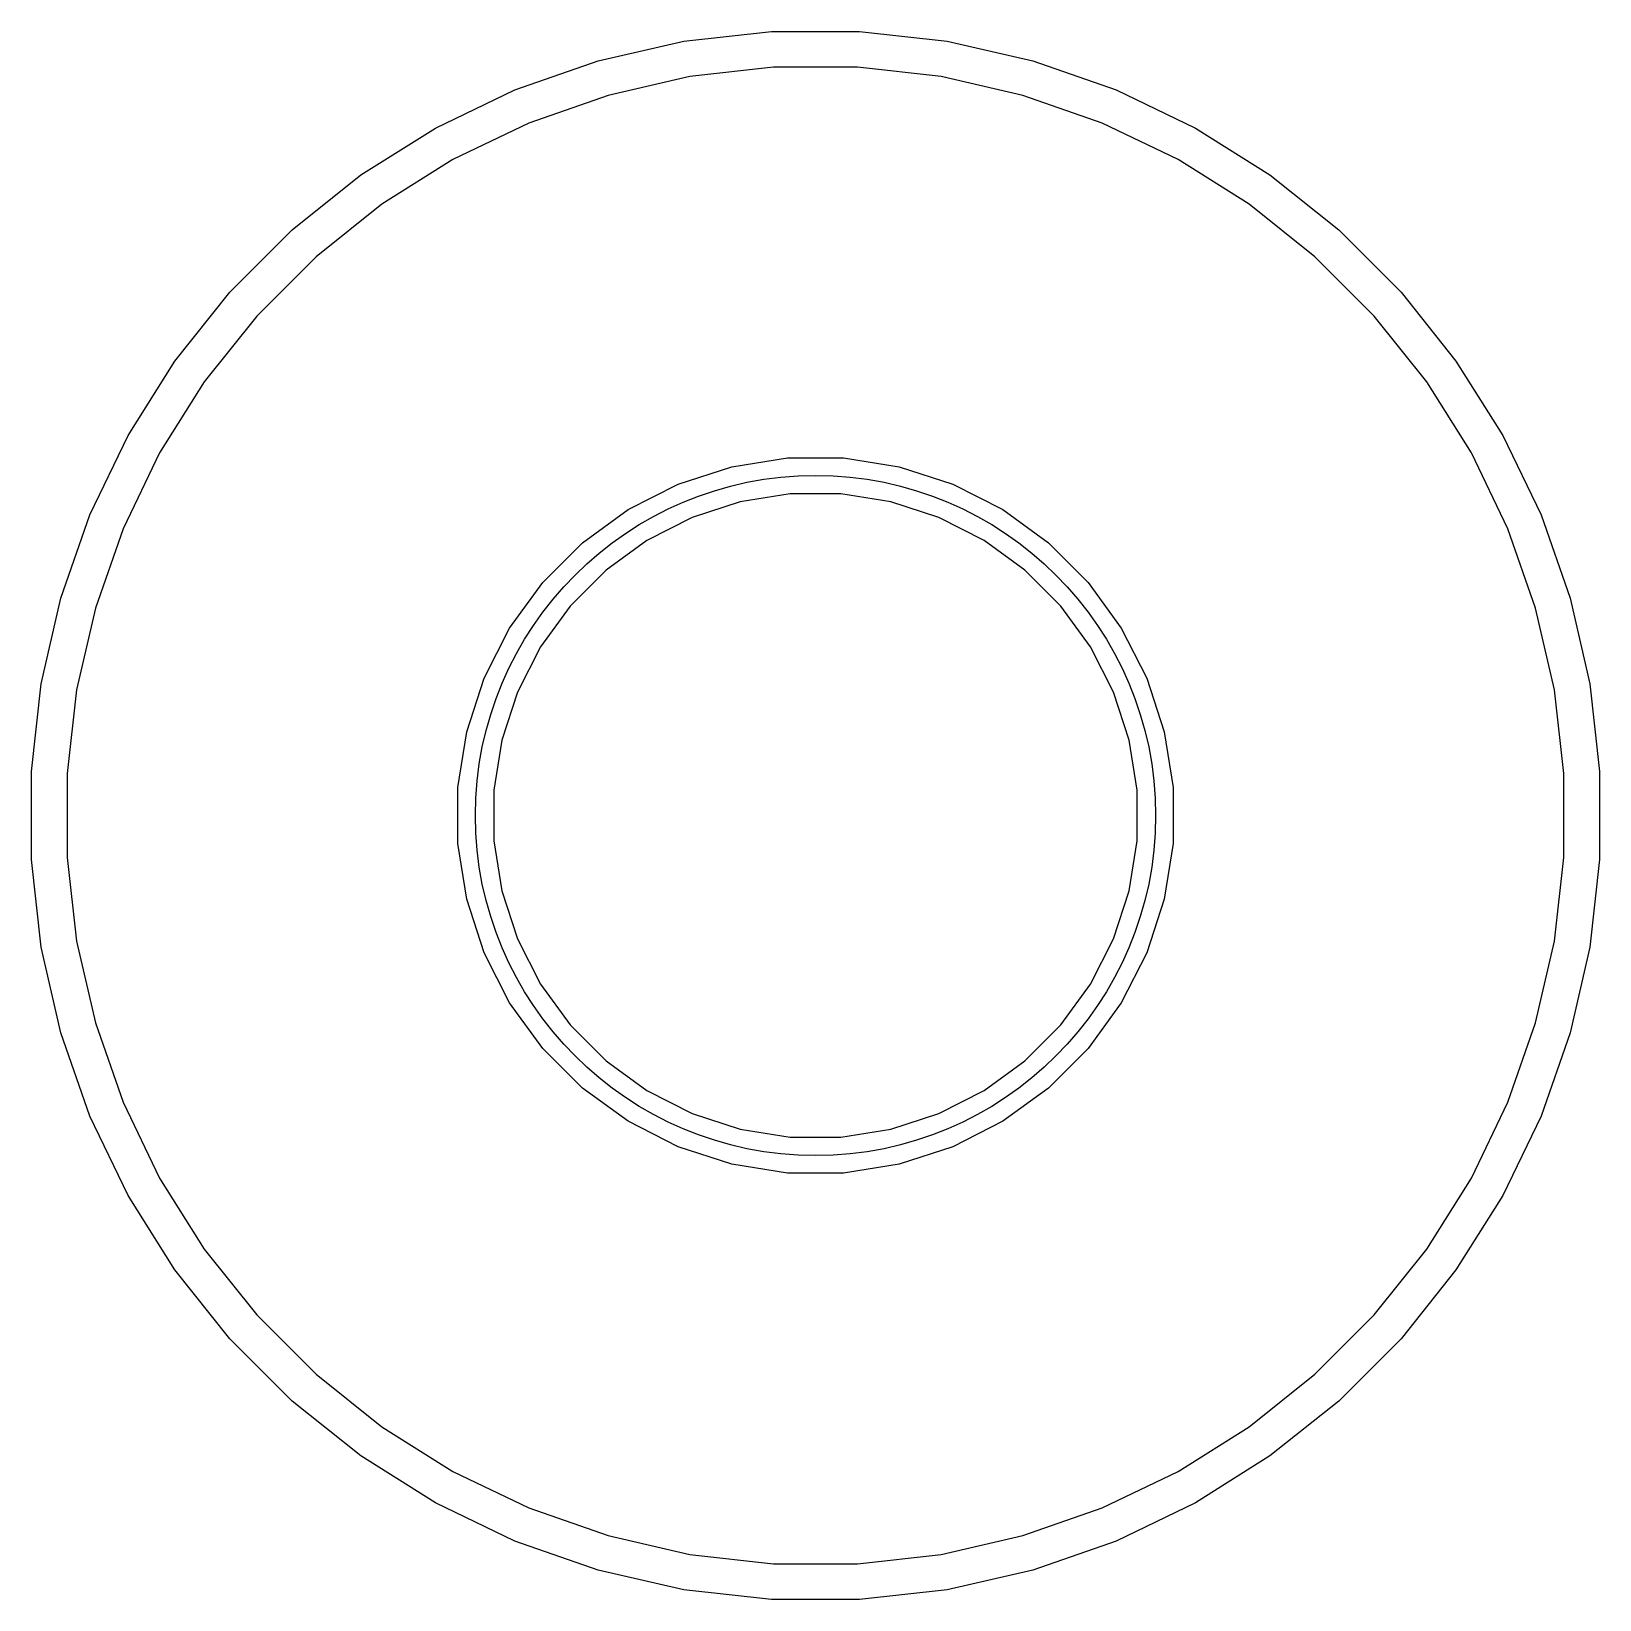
# Model space of a CAD drawing. Header units: inches. Extents: x 1.92 to 4.62, y -4.26 to -2.08.
# Drawn here: x 4.2059 to 4.4555, y -4.2587 to -4.0091 of the extents above; entities that cross this region are included whole.
import ezdxf

# ---------------------------------------------------------------- set-up
doc = ezdxf.new("R2010")
doc.units = ezdxf.units.IN
doc.header["$MEASUREMENT"] = 0
doc.layers.add('BLACK', color=250, linetype='CONTINUOUS')

msp = doc.modelspace()

# ---------------------------------------------------------------- linework, layer by layer
at = {"layer": 'BLACK', "linetype": 'CONTINUOUS'}
for p, q in [((4.2961, -4.01374), (4.30977, -4.01062)), ((4.30977, -4.01062), (4.3237, -4.00905)), ((4.3237, -4.00905), (4.33772, -4.00905)), ((4.33772, -4.00905), (4.35165, -4.01062)), ((4.35165, -4.01062), (4.36531, -4.01374)), ((4.28287, -4.01837), (4.2961, -4.01374)), ((4.32402, -4.01476), (4.31073, -4.01626)), ((4.3374, -4.01476), (4.32402, -4.01476)), ((4.35069, -4.01626), (4.3374, -4.01476)), ((4.36531, -4.01374), (4.37854, -4.01837)), ((4.27024, -4.02446), (4.28287, -4.01837)), ((4.31073, -4.01626), (4.29769, -4.01924)), ((4.36373, -4.01924), (4.35069, -4.01626)), ((4.37854, -4.01837), (4.39117, -4.02446)), ((4.29769, -4.01924), (4.28506, -4.02366)), ((4.37636, -4.02366), (4.36373, -4.01924)), ((4.28506, -4.02366), (4.27301, -4.02946)), ((4.38841, -4.02946), (4.37636, -4.02366)), ((4.25837, -4.03191), (4.27024, -4.02446)), ((4.39117, -4.02446), (4.40304, -4.03191)), ((4.27301, -4.02946), (4.26168, -4.03658)), ((4.39973, -4.03658), (4.38841, -4.02946)), ((4.24742, -4.04065), (4.25837, -4.03191)), ((4.40304, -4.03191), (4.414, -4.04065)), ((4.26168, -4.03658), (4.25123, -4.04492)), ((4.41019, -4.04492), (4.39973, -4.03658)), ((4.2375, -4.05056), (4.24742, -4.04065)), ((4.414, -4.04065), (4.42391, -4.05056)), ((4.25123, -4.04492), (4.24177, -4.05438)), ((4.41965, -4.05438), (4.41019, -4.04492)), ((4.22876, -4.06152), (4.2375, -4.05056)), ((4.42391, -4.05056), (4.43265, -4.06152)), ((4.24177, -4.05438), (4.23343, -4.06483)), ((4.42799, -4.06483), (4.41965, -4.05438)), ((4.22131, -4.07339), (4.22876, -4.06152)), ((4.43265, -4.06152), (4.44011, -4.07339)), ((4.23343, -4.06483), (4.22631, -4.07616)), ((4.43511, -4.07616), (4.42799, -4.06483)), ((4.21522, -4.08602), (4.22131, -4.07339)), ((4.44011, -4.07339), (4.44619, -4.08602)), ((4.22631, -4.07616), (4.22051, -4.08821)), ((4.30886, -4.08112), (4.31738, -4.07835)), ((4.31738, -4.07835), (4.32623, -4.07695)), ((4.32623, -4.07695), (4.33519, -4.07695)), ((4.33519, -4.07695), (4.34404, -4.07835)), ((4.34404, -4.07835), (4.35255, -4.08112)), ((4.44091, -4.08821), (4.43511, -4.07616)), ((4.30088, -4.08518), (4.30886, -4.08112)), ((4.32668, -4.08268), (4.31872, -4.08394)), ((4.33474, -4.08268), (4.32668, -4.08268)), ((4.34269, -4.08394), (4.33474, -4.08268)), ((4.35255, -4.08112), (4.36054, -4.08518)), ((4.21059, -4.09925), (4.21522, -4.08602)), ((4.29363, -4.09045), (4.30088, -4.08518)), ((4.31872, -4.08394), (4.31106, -4.08643)), ((4.35036, -4.08643), (4.34269, -4.08394)), ((4.36054, -4.08518), (4.36778, -4.09045)), ((4.44619, -4.08602), (4.45082, -4.09925)), ((4.22051, -4.08821), (4.21609, -4.10084)), ((4.31106, -4.08643), (4.30388, -4.09008)), ((4.35753, -4.09008), (4.35036, -4.08643)), ((4.44533, -4.10084), (4.44091, -4.08821)), ((4.2873, -4.09678), (4.29363, -4.09045)), ((4.30388, -4.09008), (4.29737, -4.09482)), ((4.36405, -4.09482), (4.35753, -4.09008)), ((4.36778, -4.09045), (4.37412, -4.09678)), ((4.29737, -4.09482), (4.29167, -4.10052)), ((4.36975, -4.10052), (4.36405, -4.09482)), ((4.28203, -4.10403), (4.2873, -4.09678)), ((4.37412, -4.09678), (4.37938, -4.10403)), ((4.20747, -4.11292), (4.21059, -4.09925)), ((4.21609, -4.10084), (4.21311, -4.11388)), ((4.29167, -4.10052), (4.28693, -4.10703)), ((4.37448, -4.10703), (4.36975, -4.10052)), ((4.44831, -4.11388), (4.44533, -4.10084)), ((4.45082, -4.09925), (4.45394, -4.11292)), ((4.27797, -4.11201), (4.28203, -4.10403)), ((4.37938, -4.10403), (4.38345, -4.11201)), ((4.28693, -4.10703), (4.28328, -4.11421)), ((4.37814, -4.11421), (4.37448, -4.10703)), ((4.20591, -4.12685), (4.20747, -4.11292)), ((4.2752, -4.12053), (4.27797, -4.11201)), ((4.38345, -4.11201), (4.38622, -4.12053)), ((4.45394, -4.11292), (4.45551, -4.12685)), ((4.21311, -4.11388), (4.21161, -4.12717)), ((4.28328, -4.11421), (4.28079, -4.12187)), ((4.38063, -4.12187), (4.37814, -4.11421)), ((4.4498, -4.12717), (4.44831, -4.11388)), ((4.2738, -4.12938), (4.2752, -4.12053)), ((4.38622, -4.12053), (4.38762, -4.12938)), ((4.28079, -4.12187), (4.27953, -4.12983)), ((4.38189, -4.12983), (4.38063, -4.12187)), ((4.20591, -4.12717), (4.20591, -4.12685)), ((4.20591, -4.14087), (4.20591, -4.12717)), ((4.21161, -4.12717), (4.21161, -4.14055)), ((4.4498, -4.14055), (4.4498, -4.12717)), ((4.45551, -4.12685), (4.45551, -4.14087)), ((4.2738, -4.12983), (4.2738, -4.12938)), ((4.2738, -4.13834), (4.2738, -4.12983)), ((4.27953, -4.12983), (4.27953, -4.13789)), ((4.38189, -4.13789), (4.38189, -4.12983)), ((4.38762, -4.12938), (4.38762, -4.13834)), ((4.2752, -4.14718), (4.2738, -4.13834)), ((4.27953, -4.13789), (4.28079, -4.14584)), ((4.38063, -4.14584), (4.38189, -4.13789)), ((4.38762, -4.13834), (4.38622, -4.14718)), ((4.20747, -4.1548), (4.20591, -4.14087)), ((4.21161, -4.14055), (4.21311, -4.15384)), ((4.44831, -4.15384), (4.4498, -4.14055)), ((4.45551, -4.14087), (4.45394, -4.1548)), ((4.28079, -4.14584), (4.28328, -4.15351)), ((4.37814, -4.15351), (4.38063, -4.14584)), ((4.27797, -4.1557), (4.2752, -4.14718)), ((4.38622, -4.14718), (4.38345, -4.1557)), ((4.21059, -4.16846), (4.20747, -4.1548)), ((4.21311, -4.15384), (4.21609, -4.16688)), ((4.28203, -4.16369), (4.27797, -4.1557)), ((4.28328, -4.15351), (4.28693, -4.16068)), ((4.37448, -4.16068), (4.37814, -4.15351)), ((4.38345, -4.1557), (4.37938, -4.16369)), ((4.44533, -4.16688), (4.44831, -4.15384)), ((4.45394, -4.1548), (4.45082, -4.16846)), ((4.28693, -4.16068), (4.29167, -4.1672)), ((4.36975, -4.1672), (4.37448, -4.16068)), ((4.2873, -4.17093), (4.28203, -4.16369)), ((4.37938, -4.16369), (4.37412, -4.17093)), ((4.21609, -4.16688), (4.22051, -4.17951)), ((4.29167, -4.1672), (4.29737, -4.1729)), ((4.36405, -4.1729), (4.36975, -4.1672)), ((4.44091, -4.17951), (4.44533, -4.16688)), ((4.21522, -4.18169), (4.21059, -4.16846)), ((4.45082, -4.16846), (4.44619, -4.18169)), ((4.29363, -4.17727), (4.2873, -4.17093)), ((4.29737, -4.1729), (4.30388, -4.17763)), ((4.35753, -4.17763), (4.36405, -4.1729)), ((4.37412, -4.17093), (4.36778, -4.17727)), ((4.30088, -4.18253), (4.29363, -4.17727)), ((4.30388, -4.17763), (4.31106, -4.18129)), ((4.35036, -4.18129), (4.35753, -4.17763)), ((4.36778, -4.17727), (4.36054, -4.18253)), ((4.22051, -4.17951), (4.22631, -4.19156)), ((4.43511, -4.19156), (4.44091, -4.17951)), ((4.22131, -4.19432), (4.21522, -4.18169)), ((4.30886, -4.1866), (4.30088, -4.18253)), ((4.31106, -4.18129), (4.31872, -4.18378)), ((4.34269, -4.18378), (4.35036, -4.18129)), ((4.36054, -4.18253), (4.35255, -4.1866)), ((4.44619, -4.18169), (4.44011, -4.19432)), ((4.31872, -4.18378), (4.32668, -4.18504)), ((4.32668, -4.18504), (4.33474, -4.18504)), ((4.33474, -4.18504), (4.34269, -4.18378)), ((4.31738, -4.18937), (4.30886, -4.1866)), ((4.35255, -4.1866), (4.34404, -4.18937)), ((4.32623, -4.19077), (4.31738, -4.18937)), ((4.33519, -4.19077), (4.32623, -4.19077)), ((4.34404, -4.18937), (4.33519, -4.19077)), ((4.22631, -4.19156), (4.23343, -4.20288)), ((4.42799, -4.20288), (4.43511, -4.19156)), ((4.22876, -4.20619), (4.22131, -4.19432)), ((4.44011, -4.19432), (4.43265, -4.20619)), ((4.23343, -4.20288), (4.24177, -4.21334)), ((4.41965, -4.21334), (4.42799, -4.20288)), ((4.2375, -4.21715), (4.22876, -4.20619)), ((4.43265, -4.20619), (4.42391, -4.21715)), ((4.24177, -4.21334), (4.25123, -4.2228)), ((4.41019, -4.2228), (4.41965, -4.21334)), ((4.24742, -4.22706), (4.2375, -4.21715)), ((4.42391, -4.21715), (4.414, -4.22706)), ((4.25123, -4.2228), (4.26168, -4.23114)), ((4.39973, -4.23114), (4.41019, -4.2228)), ((4.25837, -4.2358), (4.24742, -4.22706)), ((4.414, -4.22706), (4.40304, -4.2358)), ((4.26168, -4.23114), (4.27301, -4.23826)), ((4.38841, -4.23826), (4.39973, -4.23114)), ((4.27024, -4.24326), (4.25837, -4.2358)), ((4.40304, -4.2358), (4.39117, -4.24326)), ((4.27301, -4.23826), (4.28506, -4.24406)), ((4.37636, -4.24406), (4.38841, -4.23826)), ((4.28287, -4.24934), (4.27024, -4.24326)), ((4.39117, -4.24326), (4.37854, -4.24934)), ((4.28506, -4.24406), (4.29769, -4.24848)), ((4.36373, -4.24848), (4.37636, -4.24406)), ((4.2961, -4.25397), (4.28287, -4.24934)), ((4.29769, -4.24848), (4.31073, -4.25146)), ((4.35069, -4.25146), (4.36373, -4.24848)), ((4.37854, -4.24934), (4.36531, -4.25397)), ((4.31073, -4.25146), (4.32402, -4.25295)), ((4.32402, -4.25295), (4.3374, -4.25295)), ((4.3374, -4.25295), (4.35069, -4.25146)), ((4.30977, -4.25709), (4.2961, -4.25397)), ((4.36531, -4.25397), (4.35165, -4.25709)), ((4.3237, -4.25866), (4.30977, -4.25709)), ((4.35165, -4.25709), (4.33772, -4.25866)), ((4.33772, -4.25866), (4.3237, -4.25866))]:
    msp.add_line(p, q, dxfattribs=at)
at = {"layer": 'BLACK'}
msp.add_circle((4.33071, -4.13386), 0.05413, dxfattribs=at)
msp.add_circle((4.33071, -4.13386), 0.05413, dxfattribs=at)

doc.saveas('drawing.dxf')
